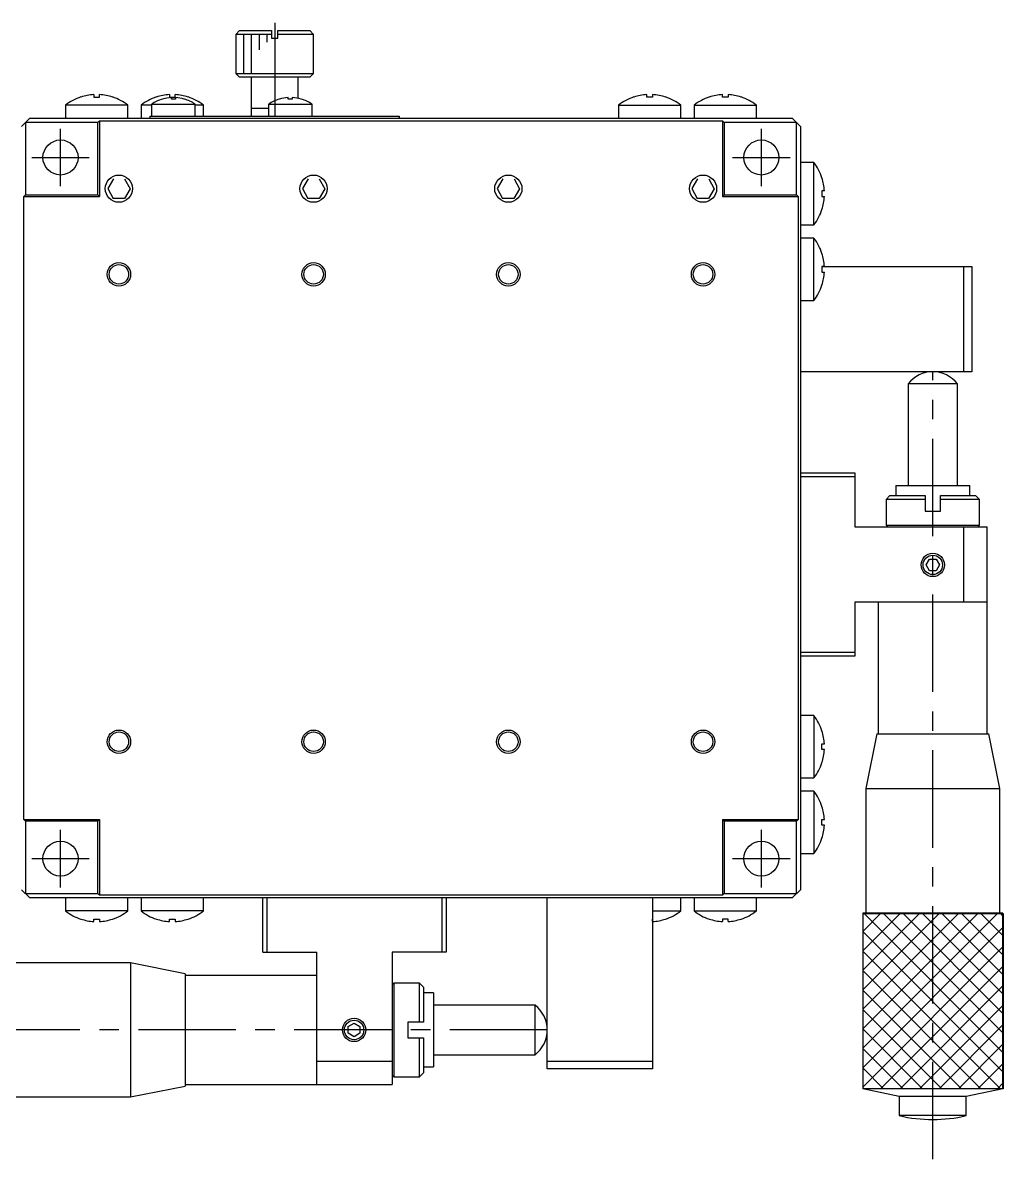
# Model space of a CAD drawing. Extents: x -157 to 386, y 5 to 334.
# Drawn here: x 259.9 to 385.8, y 112.3 to 258.2 of the extents above; entities that cross this region are included whole.
import ezdxf

# ---------------------------------------------------------------- set-up
doc = ezdxf.new("R2010")
doc.units = 0
doc.header["$LTSCALE"] = 10
doc.linetypes.add('CENTER', pattern=[2, 1.25, -0.25, 0.25, -0.25])
doc.layers.get('0').update_dxf_attribs({"linetype": 'CONTINUOUS'})
doc.layers.add('CENTER', color=1, linetype='CENTER')

msp = doc.modelspace()

# ---------------------------------------------------------------- linework, layer by layer
at = {"color": 7, "linetype": 'CONTINUOUS'}
for p, q in [((287.754707, 257.154354), (287.254707, 256.654354)), ((287.754707, 257.154354), (291.854707, 257.154354)), ((291.854707, 257.154354), (291.854707, 256.154354)), ((292.654707, 257.154354), (296.754707, 257.154354)), ((292.654707, 256.154354), (292.654707, 257.154354)), ((297.254707, 256.654354), (296.754707, 257.154354)), ((291.854707, 256.654354), (287.254707, 256.654354)), ((287.254707, 256.654354), (287.254707, 251.654354)), ((291.854707, 256.154354), (292.654707, 256.154354)), ((297.254707, 256.654354), (292.654707, 256.654354)), ((297.254707, 251.654354), (297.254707, 256.654354)), ((287.254707, 251.654354), (287.754707, 251.154354)), ((287.254707, 251.654354), (297.254707, 251.654354)), ((296.754707, 251.154354), (287.754707, 251.154354)), ((289.254707, 251.154354), (289.254707, 246.154354)), ((295.254707, 248.44643), (295.254707, 251.154354)), ((296.754707, 251.154354), (297.254707, 251.654354)), ((267.364863, 248.625986), (267.369277, 248.616937)), ((269.044707, 248.934385), (269.044707, 248.616937)), ((269.044707, 248.616937), (269.764707, 248.616937)), ((269.764707, 248.616937), (269.764707, 248.934385)), ((271.440138, 248.616937), (271.444551, 248.625986)), ((277.064863, 248.625986), (277.069277, 248.616937)), ((277.855568, 248.347559), (277.85256, 248.353727)), ((278.744707, 248.934385), (278.744707, 248.616937)), ((278.744707, 248.616937), (279.464707, 248.616937)), ((278.994707, 248.347559), (278.994707, 248.540816)), ((279.514707, 248.347559), (278.994707, 248.347559)), ((279.464707, 248.616937), (279.464707, 248.934385)), ((279.514707, 248.540816), (279.514707, 248.347559)), ((280.656855, 248.353727), (280.653846, 248.347559)), ((281.140138, 248.616937), (281.144551, 248.625986)), ((292.855568, 248.347559), (292.85256, 248.353727)), ((293.994707, 248.347559), (293.994707, 248.540816)), ((294.514707, 248.347559), (293.994707, 248.347559)), ((294.514707, 248.540816), (294.514707, 248.347559)), ((295.656855, 248.353727), (295.653846, 248.347559)), ((338.369277, 248.616937), (338.364863, 248.625986)), ((340.044707, 248.616937), (340.044707, 248.934385)), ((340.764707, 248.616937), (340.044707, 248.616937)), ((340.764707, 248.934385), (340.764707, 248.616937)), ((342.444551, 248.625986), (342.440138, 248.616937)), ((348.069277, 248.616937), (348.064863, 248.625986)), ((349.744707, 248.616937), (349.744707, 248.934385)), ((350.464707, 248.616937), (349.744707, 248.616937)), ((350.464707, 248.934385), (350.464707, 248.616937)), ((352.144551, 248.625986), (352.140138, 248.616937)), ((265.404707, 247.57783), (265.404707, 245.854354)), ((273.404707, 247.57783), (265.404707, 247.57783)), ((273.404707, 245.854354), (273.404707, 247.57783)), ((276.454707, 247.57783), (275.104707, 247.57783)), ((275.104707, 247.57783), (275.104707, 245.854354)), ((276.454707, 247.696817), (276.454707, 246.154354)), ((276.454707, 247.696817), (282.054707, 247.696817)), ((282.054707, 246.154354), (282.054707, 247.696817)), ((283.104707, 247.57783), (282.054707, 247.57783)), ((283.104707, 246.154354), (283.104707, 247.57783)), ((291.454707, 247.154354), (289.254707, 247.154354)), ((291.454707, 247.696817), (291.454707, 246.154354)), ((291.454707, 247.696817), (297.054707, 247.696817)), ((297.054707, 246.154354), (297.054707, 247.696817)), ((336.404707, 247.57783), (344.404707, 247.57783)), ((336.404707, 247.57783), (336.404707, 245.854354)), ((344.404707, 245.854354), (344.404707, 247.57783)), ((346.104707, 247.57783), (346.104707, 245.854354)), ((346.104707, 247.57783), (354.104707, 247.57783)), ((354.104707, 245.854354), (354.104707, 247.57783)), ((260.754707, 245.854354), (259.754707, 244.854354)), ((260.254707, 245.354354), (260.254707, 236.054354)), ((269.554707, 245.354354), (260.254707, 245.354354)), ((358.754707, 245.854354), (260.754707, 245.854354)), ((269.554707, 245.354354), (269.754707, 245.554354)), ((269.554707, 236.054354), (269.554707, 245.354354)), ((269.754707, 245.554354), (349.754707, 245.554354)), ((269.754707, 245.554354), (269.754707, 235.854354)), ((276.254707, 245.854354), (276.254707, 246.154354)), ((276.254707, 246.154354), (308.254707, 246.154354)), ((308.254707, 246.154354), (308.254707, 245.854354)), ((349.754707, 245.554354), (349.954707, 245.354354)), ((349.754707, 245.554354), (349.754707, 235.854354)), ((359.254707, 245.354354), (349.954707, 245.354354)), ((349.954707, 245.354354), (349.954707, 236.054354)), ((359.754707, 244.854354), (358.754707, 245.854354)), ((359.254707, 236.054354), (359.254707, 245.354354)), ((359.754707, 244.854354), (359.754707, 146.854354)), ((361.478183, 240.204354), (359.754707, 240.204354)), ((361.478183, 232.204354), (361.478183, 240.204354)), ((271.54437, 238.110839), (270.811391, 236.867426)), ((272.987686, 238.097767), (273.698024, 236.841282)), ((296.54437, 238.110839), (295.811391, 236.867426)), ((297.987686, 238.097767), (298.698024, 236.841282)), ((321.54437, 238.110839), (320.811391, 236.867426)), ((322.987686, 238.097767), (323.698024, 236.841282)), ((346.54437, 238.110839), (345.811391, 236.867426)), ((347.987686, 238.097767), (348.698024, 236.841282)), ((362.526339, 238.244198), (362.51729, 238.239785)), ((270.811391, 236.867426), (271.521728, 235.610942)), ((273.698024, 236.841282), (272.965045, 235.59787)), ((295.811391, 236.867426), (296.521728, 235.610942)), ((298.698024, 236.841282), (297.965045, 235.59787)), ((320.811391, 236.867426), (321.521728, 235.610942)), ((323.698024, 236.841282), (322.965045, 235.59787)), ((345.811391, 236.867426), (346.521728, 235.610942)), ((348.698024, 236.841282), (347.965045, 235.59787)), ((362.834738, 236.564354), (362.51729, 236.564354)), ((362.51729, 236.564354), (362.51729, 235.844354)), ((260.054707, 235.854354), (260.254707, 236.054354)), ((260.054707, 155.854354), (260.054707, 235.854354)), ((260.054707, 235.854354), (269.754707, 235.854354)), ((260.254707, 236.054354), (269.554707, 236.054354)), ((269.754707, 235.854354), (269.554707, 236.054354)), ((272.965045, 235.59787), (271.521728, 235.610942)), ((297.965045, 235.59787), (296.521728, 235.610942)), ((322.965045, 235.59787), (321.521728, 235.610942)), ((347.965045, 235.59787), (346.521728, 235.610942)), ((349.754707, 235.854354), (349.954707, 236.054354)), ((349.754707, 235.854354), (359.454707, 235.854354)), ((349.954707, 236.054354), (359.254707, 236.054354)), ((359.254707, 236.054354), (359.454707, 235.854354)), ((359.454707, 235.854354), (359.454707, 155.854354)), ((362.51729, 235.844354), (362.834738, 235.844354)), ((362.51729, 234.168924), (362.526339, 234.16451)), ((359.754707, 232.204354), (361.478183, 232.204354)), ((361.478183, 230.504354), (359.754707, 230.504354)), ((361.478183, 222.504354), (361.478183, 230.504354)), ((362.526339, 228.544198), (362.51729, 228.539785)), ((362.834738, 226.864354), (362.51729, 226.864354)), ((362.51729, 226.864354), (362.51729, 226.144354)), ((362.517786, 226.854354), (381.754707, 226.854354)), ((380.754707, 213.354354), (380.754707, 226.854354)), ((381.754707, 226.854354), (381.754707, 213.354354)), ((362.51729, 226.144354), (362.834738, 226.144354)), ((362.51729, 224.468924), (362.526339, 224.46451)), ((359.754707, 222.504354), (361.478183, 222.504354)), ((381.754707, 213.354354), (359.754707, 213.354354)), ((379.929707, 211.787175), (373.579707, 211.787175)), ((373.579707, 211.787175), (373.579707, 198.754354)), ((379.929707, 198.754354), (379.929707, 211.787175)), ((359.754707, 200.354354), (366.754707, 200.354354)), ((366.754707, 200.354354), (366.754707, 193.454354)), ((366.754707, 199.854354), (359.754707, 199.854354)), ((372.004707, 198.754354), (372.004707, 197.454354)), ((372.004707, 198.754354), (381.504707, 198.754354)), ((381.504707, 197.454354), (381.504707, 198.754354)), ((371.254707, 197.454354), (370.754707, 196.954354)), ((371.254707, 197.454354), (375.754707, 197.454354)), ((375.754707, 197.454354), (375.754707, 195.454354)), ((377.754707, 197.454354), (382.254707, 197.454354)), ((377.754707, 195.454354), (377.754707, 197.454354)), ((382.754707, 196.954354), (382.254707, 197.454354)), ((375.754707, 196.954354), (370.754707, 196.954354)), ((370.754707, 196.954354), (370.754707, 193.654354)), ((382.754707, 196.954354), (377.754707, 196.954354)), ((382.754707, 193.654354), (382.754707, 196.954354)), ((375.754707, 195.454354), (377.754707, 195.454354)), ((366.754707, 193.454354), (383.754707, 193.454354)), ((370.754707, 193.654354), (370.954707, 193.454354)), ((370.754707, 193.654354), (382.754707, 193.654354)), ((380.754707, 183.754354), (380.754707, 193.454354)), ((382.554707, 193.454354), (382.754707, 193.654354)), ((383.754707, 166.854354), (383.754707, 193.454354)), ((375.888682, 188.554354), (376.321695, 189.304354)), ((376.321695, 187.804354), (375.888682, 188.554354)), ((376.321695, 189.304354), (377.18772, 189.304354)), ((377.18772, 189.304354), (377.620733, 188.554354)), ((377.620733, 188.554354), (377.18772, 187.804354)), ((377.18772, 187.804354), (376.321695, 187.804354)), ((366.754707, 183.754354), (366.754707, 176.854354)), ((383.754707, 183.754354), (366.754707, 183.754354)), ((369.754707, 183.754354), (369.754707, 166.854354)), ((359.754707, 177.354354), (366.754707, 177.354354)), ((366.754707, 176.854354), (359.754707, 176.854354)), ((361.478183, 169.204354), (359.754707, 169.204354)), ((361.478183, 169.204354), (361.478183, 161.204354)), ((362.51729, 167.239785), (362.526339, 167.244198)), ((369.554707, 166.854354), (368.154707, 159.854354)), ((369.554707, 166.854354), (383.954707, 166.854354)), ((385.354707, 159.854354), (383.954707, 166.854354)), ((362.51729, 165.564354), (362.834738, 165.564354)), ((362.51729, 164.844354), (362.51729, 165.564354)), ((362.834738, 164.844354), (362.51729, 164.844354)), ((362.526339, 163.16451), (362.51729, 163.168924)), ((359.754707, 161.204354), (361.478183, 161.204354)), ((361.478183, 159.504354), (359.754707, 159.504354)), ((361.478183, 159.504354), (361.478183, 151.504354)), ((368.154707, 159.854354), (368.154707, 143.854354)), ((368.154707, 159.854354), (385.354707, 159.854354)), ((385.354707, 143.854354), (385.354707, 159.854354)), ((362.51729, 157.539785), (362.526339, 157.544198)), ((260.254707, 155.654354), (260.054707, 155.854354)), ((260.054707, 155.854354), (269.754707, 155.854354)), ((260.254707, 155.654354), (260.254707, 146.354354)), ((269.554707, 155.654354), (260.254707, 155.654354)), ((269.554707, 155.654354), (269.754707, 155.854354)), ((269.554707, 146.354354), (269.554707, 155.654354)), ((269.754707, 155.854354), (269.754707, 146.154354)), ((349.754707, 155.854354), (349.754707, 146.154354)), ((349.954707, 155.654354), (349.754707, 155.854354)), ((349.754707, 155.854354), (359.454707, 155.854354)), ((349.954707, 155.654354), (349.954707, 146.354354)), ((359.254707, 155.654354), (349.954707, 155.654354)), ((359.454707, 155.854354), (359.254707, 155.654354)), ((359.254707, 146.354354), (359.254707, 155.654354)), ((362.51729, 155.864354), (362.834738, 155.864354)), ((362.51729, 155.144354), (362.51729, 155.864354)), ((362.834738, 155.144354), (362.51729, 155.144354)), ((362.526339, 153.46451), (362.51729, 153.468924)), ((359.754707, 151.504354), (361.478183, 151.504354)), ((259.754707, 146.854354), (260.754707, 145.854354)), ((260.254707, 146.354354), (269.554707, 146.354354)), ((269.754707, 146.154354), (269.554707, 146.354354)), ((349.754707, 146.154354), (269.754707, 146.154354)), ((349.954707, 146.354354), (349.754707, 146.154354)), ((349.954707, 146.354354), (359.254707, 146.354354)), ((358.754707, 145.854354), (359.754707, 146.854354)), ((260.754707, 145.854354), (358.754707, 145.854354)), ((265.404707, 145.854354), (265.404707, 144.130879)), ((273.404707, 144.130879), (273.404707, 145.854354)), ((275.104707, 145.854354), (275.104707, 144.130879)), ((283.104707, 144.130879), (283.104707, 145.854354)), ((290.754707, 138.854354), (290.754707, 145.854354)), ((291.254707, 145.854354), (291.254707, 138.854354)), ((313.754707, 138.854354), (313.754707, 145.854354)), ((314.254707, 145.854354), (314.254707, 138.854354)), ((327.254707, 123.854354), (327.254707, 145.854354)), ((340.754707, 145.854354), (340.754707, 123.854354)), ((344.404707, 144.130879), (344.404707, 145.854354)), ((346.104707, 145.854354), (346.104707, 144.130879)), ((354.104707, 144.130879), (354.104707, 145.854354)), ((273.404707, 144.130879), (265.404707, 144.130879)), ((267.364863, 143.082723), (267.369277, 143.091772)), ((269.044707, 143.091772), (269.764707, 143.091772)), ((269.044707, 142.774323), (269.044707, 143.091772)), ((269.764707, 143.091772), (269.764707, 142.774323)), ((271.440138, 143.091772), (271.444551, 143.082723)), ((283.104707, 144.130879), (275.104707, 144.130879)), ((277.064863, 143.082723), (277.069277, 143.091772)), ((278.744707, 143.091772), (279.464707, 143.091772)), ((278.744707, 142.774323), (278.744707, 143.091772)), ((279.464707, 143.091772), (279.464707, 142.774323)), ((281.140138, 143.091772), (281.144551, 143.082723)), ((340.754707, 144.130879), (344.404707, 144.130879)), ((340.764707, 142.774323), (340.764707, 143.091772)), ((342.444551, 143.082723), (342.440138, 143.091772)), ((346.104707, 144.130879), (354.104707, 144.130879)), ((348.069277, 143.091772), (348.064863, 143.082723)), ((350.464707, 143.091772), (349.744707, 143.091772)), ((349.744707, 143.091772), (349.744707, 142.774323)), ((350.464707, 142.774323), (350.464707, 143.091772)), ((352.144551, 143.082723), (352.140138, 143.091772)), ((385.754707, 143.854354), (367.754707, 143.854354)), ((367.754707, 143.854354), (367.754707, 121.354354)), ((367.804707, 121.304354), (367.804707, 143.804354)), ((367.804707, 143.804354), (385.804707, 143.804354)), ((385.754707, 121.354354), (385.754707, 143.854354)), ((385.804707, 143.804354), (385.804707, 121.304354)), ((290.754707, 138.854354), (297.654707, 138.854354)), ((297.654707, 121.854354), (297.654707, 138.854354)), ((307.354707, 138.854354), (307.354707, 121.854354)), ((314.254707, 138.854354), (307.354707, 138.854354)), ((273.754707, 137.454354), (257.754707, 137.454354)), ((280.754707, 136.054354), (273.754707, 137.454354)), ((273.754707, 137.454354), (273.754707, 120.254354)), ((280.754707, 136.054354), (280.754707, 121.654354)), ((297.654707, 135.854354), (280.754707, 135.854354)), ((307.554707, 134.854354), (307.354707, 134.654354)), ((310.854707, 134.854354), (307.554707, 134.854354)), ((307.554707, 134.854354), (307.554707, 122.854354)), ((310.854707, 129.854355), (310.854707, 134.854354)), ((311.354707, 134.354354), (310.854707, 134.854354)), ((311.354707, 134.354354), (311.354707, 129.854355)), ((312.654707, 133.604354), (311.354707, 133.604354)), ((312.654707, 133.604354), (312.654707, 124.104354)), ((325.687528, 132.029354), (312.654707, 132.029354)), ((325.687528, 125.679354), (325.687528, 132.029354)), ((309.354707, 129.854355), (309.354707, 127.854355)), ((311.354707, 129.854355), (309.354707, 129.854355)), ((301.704707, 129.287367), (302.454707, 129.72038)), ((301.704707, 128.421342), (301.704707, 129.287367)), ((302.454707, 127.988329), (301.704707, 128.421342)), ((302.454707, 129.72038), (303.204707, 129.287367)), ((303.204707, 128.421342), (302.454707, 127.988329)), ((303.204707, 129.287367), (303.204707, 128.421342)), ((309.354707, 127.854355), (311.354707, 127.854355)), ((310.854707, 122.854354), (310.854707, 127.854355)), ((311.354707, 127.854355), (311.354707, 123.354354)), ((312.654707, 125.679354), (325.687528, 125.679354)), ((297.654707, 124.854354), (307.354707, 124.854354)), ((311.354707, 124.104354), (312.654707, 124.104354)), ((327.254707, 124.854354), (340.754707, 124.854354)), ((307.354707, 123.054354), (307.554707, 122.854354)), ((307.554707, 122.854354), (310.854707, 122.854354)), ((310.854707, 122.854354), (311.354707, 123.354354)), ((340.754707, 123.854354), (327.254707, 123.854354)), ((273.754707, 120.254354), (280.754707, 121.654354)), ((280.754707, 121.854354), (307.354707, 121.854354)), ((367.754707, 121.354354), (385.754707, 121.354354)), ((367.754707, 121.354354), (372.454707, 120.354354)), ((385.804707, 121.304354), (367.804707, 121.304354)), ((381.054707, 120.354354), (385.754707, 121.354354)), ((257.754707, 120.254354), (273.754707, 120.254354)), ((372.454707, 120.354354), (381.054707, 120.354354)), ((372.454707, 120.354354), (372.454707, 117.854354)), ((381.054707, 117.854354), (381.054707, 120.354354)), ((381.054707, 117.854354), (372.454707, 117.854354))]:
    msp.add_line(p, q, dxfattribs=at)
at = {"color": 3, "linetype": 'CONTINUOUS'}
for p, q in [((288.254707, 256.654354), (288.254707, 251.654354)), ((289.254707, 256.654354), (289.254707, 251.654354)), ((290.254707, 256.654354), (290.254707, 254.654354)), ((291.254707, 256.654354), (291.254707, 255.654354)), ((367.804707, 141.55506), (370.054001, 143.804354)), ((367.804707, 139.05506), (372.554001, 143.804354)), ((367.804707, 136.55506), (375.054001, 143.804354)), ((367.804707, 134.05506), (377.554001, 143.804354)), ((367.804707, 131.55506), (380.054001, 143.804354)), ((367.804707, 129.05506), (382.554001, 143.804354)), ((367.804707, 126.55506), (385.054001, 143.804354)), ((367.936584, 143.804354), (385.804707, 125.936231)), ((370.436584, 143.804354), (385.804707, 128.436231)), ((372.936584, 143.804354), (385.804707, 130.936231)), ((375.436584, 143.804354), (385.804707, 133.436231)), ((377.936584, 143.804354), (385.804707, 135.936231)), ((380.436584, 143.804354), (385.804707, 138.436231)), ((382.936584, 143.804354), (385.804707, 140.936231)), ((385.436584, 143.804354), (385.804707, 143.436231)), ((367.804707, 124.05506), (385.804707, 142.05506)), ((367.804707, 141.436231), (385.804707, 123.436231)), ((367.804707, 121.55506), (385.804707, 139.55506)), ((367.804707, 138.936231), (385.436584, 121.304354)), ((367.804707, 136.436231), (382.936584, 121.304354)), ((370.054001, 121.304354), (385.804707, 137.05506)), ((372.554001, 121.304354), (385.804707, 134.55506)), ((367.804707, 133.936231), (380.436584, 121.304354)), ((367.804707, 131.436231), (377.936584, 121.304354)), ((375.054001, 121.304354), (385.804707, 132.05506)), ((367.804707, 128.936231), (375.436584, 121.304354)), ((377.554001, 121.304354), (385.804707, 129.55506)), ((380.054001, 121.304354), (385.804707, 127.05506)), ((367.804707, 126.436231), (372.936584, 121.304354)), ((382.554001, 121.304354), (385.804707, 124.55506)), ((367.804707, 123.936231), (370.436584, 121.304354)), ((367.804707, 121.436231), (367.936584, 121.304354)), ((385.054001, 121.304354), (385.804707, 122.05506))]:
    msp.add_line(p, q, dxfattribs=at)
at = {"color": 7, "linetype": 'CONTINUOUS'}
for centre, radius in [((264.754707, 240.854354), 2.25), ((354.754707, 240.854354), 2.25), ((272.254707, 236.854354), 1.75), ((297.254707, 236.854354), 1.75), ((322.254707, 236.854354), 1.75), ((347.254707, 236.854354), 1.75), ((272.254707, 225.854354), 1.25), ((297.254707, 225.854354), 1.25), ((322.254707, 225.854354), 1.25), ((347.254707, 225.854354), 1.25), ((376.754707, 188.554354), 1.25), ((272.254707, 165.854354), 1.25), ((297.254707, 165.854354), 1.25), ((322.254707, 165.854354), 1.25), ((347.254707, 165.854354), 1.25), ((264.754707, 150.854354), 2.25), ((354.754707, 150.854354), 2.25), ((302.454707, 128.854354), 1.25)]:
    msp.add_circle(centre, radius, dxfattribs=at)
at = {"color": 3, "linetype": 'CONTINUOUS'}
for centre in [(272.254707, 225.854354), (297.254707, 225.854354), (322.254707, 225.854354), (347.254707, 225.854354), (376.754707, 188.554354), (272.254707, 165.854354), (297.254707, 165.854354), (322.254707, 165.854354), (347.254707, 165.854354), (302.454707, 128.854354)]:
    msp.add_circle(centre, 1.5, dxfattribs=at)
at = {"color": 7, "linetype": 'CONTINUOUS'}
for centre, radius, start, end in [((269.404707, 242.454354), 6.5, 108.289723, 127.979872), ((269.404707, 242.454354), 6.490023, 93.179815, 108.277798), ((269.404707, 242.454354), 6.490023, 71.722202, 86.820185), ((269.404707, 242.454354), 6.5, 52.020128, 71.710277), ((279.104707, 242.454354), 6.5, 108.289723, 127.979872), ((279.254707, 243.554354), 5, 106.285843, 124.055798), ((279.104707, 242.454354), 6.490023, 93.179815, 108.277798), ((279.254707, 243.554354), 4.993235, 92.984767, 106.272555), ((279.104707, 242.454354), 6.490023, 71.722202, 86.820185), ((279.254707, 243.554354), 4.993235, 73.727445, 87.015233), ((279.254707, 243.554354), 5, 55.944202, 73.714157), ((279.104707, 242.454354), 6.5, 52.020128, 71.710277), ((294.254707, 243.554354), 5, 106.285843, 124.055798), ((294.254707, 243.554354), 4.993235, 92.984767, 106.272555), ((294.254707, 243.554354), 4.993235, 73.727445, 87.015233), ((294.254707, 243.554354), 5, 55.944202, 73.714157), ((340.404707, 242.454354), 6.5, 108.289723, 127.979872), ((340.404707, 242.454354), 6.490023, 93.179815, 108.277798), ((340.404707, 242.454354), 6.490023, 71.722202, 86.820185), ((340.404707, 242.454354), 6.5, 52.020128, 71.710277), ((350.104707, 242.454354), 6.5, 108.289723, 127.979872), ((350.104707, 242.454354), 6.490023, 93.179815, 108.277798), ((350.104707, 242.454354), 6.490023, 71.722202, 86.820185), ((350.104707, 242.454354), 6.5, 52.020128, 71.710277), ((356.354707, 236.204354), 6.5, 18.289723, 37.979872), ((356.354707, 236.204354), 6.490023, 3.179815, 18.277798), ((356.354707, 236.204354), 6.490023, 341.722202, 356.820185), ((356.354707, 236.204354), 6.5, 322.020128, 341.710277), ((356.354707, 226.504354), 6.5, 18.289723, 37.979872), ((356.354707, 226.504354), 6.490023, 3.179815, 18.277798), ((356.354707, 226.504354), 6.490023, 341.722202, 356.820185), ((356.354707, 226.504354), 6.5, 322.020128, 341.710277), ((376.754707, 209.354198), 4, 37.462651, 142.537349), ((356.354707, 165.204354), 6.5, 18.289723, 37.979872), ((356.354707, 165.204354), 6.490023, 3.179815, 18.277798), ((356.354707, 165.204354), 6.490023, 341.722202, 356.820185), ((356.354707, 165.204354), 6.5, 322.020128, 341.710277), ((356.354707, 155.504354), 6.5, 18.289723, 37.979872), ((356.354707, 155.504354), 6.490023, 3.179815, 18.277798), ((356.354707, 155.504354), 6.490023, 341.722202, 356.820185), ((356.354707, 155.504354), 6.5, 322.020128, 341.710277), ((269.404707, 149.254354), 6.5, 232.020128, 251.710277), ((269.404707, 149.254354), 6.490023, 251.722202, 266.820185), ((269.404707, 149.254354), 6.490023, 273.179815, 288.277798), ((269.404707, 149.254354), 6.5, 288.289723, 307.979872), ((279.104707, 149.254354), 6.5, 232.020128, 251.710277), ((279.104707, 149.254354), 6.490023, 251.722202, 266.820185), ((279.104707, 149.254354), 6.490023, 273.179815, 288.277798), ((279.104707, 149.254354), 6.5, 288.289723, 307.979872), ((340.404707, 149.254354), 6.490023, 273.179815, 288.277798), ((340.404707, 149.254354), 6.5, 288.289723, 307.979872), ((350.104707, 149.254354), 6.5, 232.020128, 251.710277), ((350.104707, 149.254354), 6.490023, 251.722202, 266.820185), ((350.104707, 149.254354), 6.490023, 273.179815, 288.277798), ((350.104707, 149.254354), 6.5, 288.289723, 307.979872), ((323.254551, 128.854354), 4, 307.462651, 52.537349), ((376.754707, 136.094354), 18.74, 256.734971, 283.265029)]:
    msp.add_arc(centre, radius, start, end, dxfattribs=at)
at = {"layer": 'CENTER', "color": 1, "linetype": 'CENTER'}
for p, q in [((292.254707, 258.154354), (292.254707, 246.154354)), ((264.754707, 237.154354), (264.754707, 244.554354)), ((354.754707, 237.154354), (354.754707, 244.554354)), ((261.054707, 240.854354), (268.454707, 240.854354)), ((351.054707, 240.854354), (358.454707, 240.854354)), ((376.754707, 112.254354), (376.754707, 213.354354)), ((264.754707, 147.154354), (264.754707, 154.554354)), ((354.754707, 147.154354), (354.754707, 154.554354)), ((261.054707, 150.854354), (268.454707, 150.854354)), ((351.054707, 150.854354), (358.454707, 150.854354)), ((327.254707, 128.854354), (228.504707, 128.854354))]:
    msp.add_line(p, q, dxfattribs=at)

doc.saveas('drawing.dxf')
